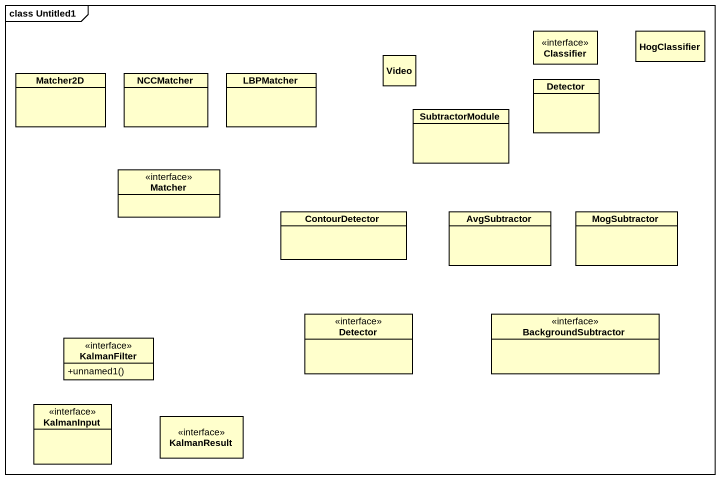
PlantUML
@startuml
mainframe class Untitled1
hide circle
hide empty members
skinparam classAttributeIconSize 0
class Video
interface Classifier
class HogClassifier
class Matcher2D
class NCCMatcher
class LBPMatcher
class Detector
class SubtractorModule
interface Matcher
class ContourDetector
class AvgSubtractor
class MogSubtractor
interface "Detector" as Detector_2
interface BackgroundSubtractor
interface KalmanFilter {
  +unnamed1()
}
interface KalmanInput
interface KalmanResult
@enduml
